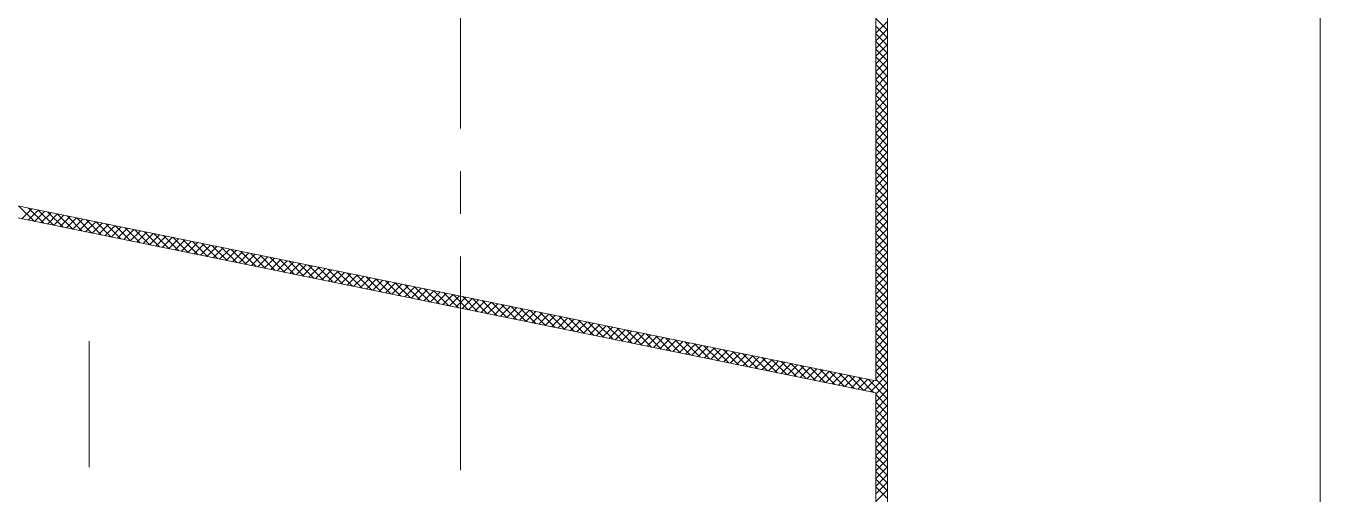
# Model space of a CAD drawing. Header units: millimetres. Extents: x -394 to 6212, y -2458 to 809.
# Drawn here: x 2869.1 to 2884.23, y -1843.38 to -1837.9 of the extents above; entities that cross this region are included whole.
import ezdxf

# ---------------------------------------------------------------- set-up
doc = ezdxf.new("R2010")
doc.units = ezdxf.units.MM
doc.linetypes.add('CENTERX2', pattern=[4, 2.5, -0.5, 0.5, -0.5])
for name, color, linetype, lineweight, true_color in [('1', 1, 'Continuous', 18, 0xff0000), ('2', 2, 'Continuous', 18, 0xffff00), ('3', 3, 'CENTERX2', 18, 0x00ff00)]:
    doc.layers.add(name, color=color, linetype=linetype, lineweight=lineweight, true_color=true_color)

msp = doc.modelspace()

# ---------------------------------------------------------------- linework, layer by layer
at = {"layer": '1'}
for p, q in [((2884.23314, -1823.93368), (2884.23314, -1889.18445)), ((2879.17746, -1832.83929), (2879.17746, -1880.27884)), ((2879.03907, -1834.00668), (2879.03907, -1842.05141)), ((2866.99547, -1839.59579), (2879.03907, -1842.05141)), ((2866.93938, -1839.72559), (2879.03907, -1842.19265)), ((2879.03907, -1842.19265), (2879.03907, -1870.92548))]:
    msp.add_line(p, q, dxfattribs=at)
at = {"layer": '2'}
for p, q in [((2879.17746, -1837.95166), (2879.03907, -1837.81327)), ((2879.03907, -1837.98675), (2879.17746, -1837.84836)), ((2879.17746, -1838.04147), (2879.03907, -1837.90308)), ((2879.03907, -1838.07655), (2879.17746, -1837.93816)), ((2879.17746, -1838.13127), (2879.03907, -1837.99288)), ((2879.03907, -1838.16635), (2879.17746, -1838.02796)), ((2879.17746, -1838.22107), (2879.03907, -1838.08268)), ((2879.03907, -1838.25615), (2879.17746, -1838.11776)), ((2879.17746, -1838.31087), (2879.03907, -1838.17248)), ((2879.03907, -1838.34596), (2879.17746, -1838.20757)), ((2879.17746, -1838.40068), (2879.03907, -1838.26229)), ((2879.03907, -1838.43576), (2879.17746, -1838.29737)), ((2879.17746, -1838.49048), (2879.03907, -1838.35209)), ((2879.03907, -1838.52556), (2879.17746, -1838.38717)), ((2879.17746, -1838.58028), (2879.03907, -1838.44189)), ((2879.03907, -1838.61536), (2879.17746, -1838.47698)), ((2879.17746, -1838.67008), (2879.03907, -1838.53169)), ((2879.03907, -1838.70517), (2879.17746, -1838.56678)), ((2879.17746, -1838.75989), (2879.03907, -1838.6215)), ((2879.03907, -1838.79497), (2879.17746, -1838.65658)), ((2879.17746, -1838.84969), (2879.03907, -1838.7113)), ((2879.03907, -1838.88477), (2879.17746, -1838.74638)), ((2879.17746, -1838.93949), (2879.03907, -1838.8011)), ((2879.03907, -1838.97457), (2879.17746, -1838.83619)), ((2879.17746, -1839.02929), (2879.03907, -1838.8909)), ((2879.03907, -1839.06438), (2879.17746, -1838.92599)), ((2879.17746, -1839.1191), (2879.03907, -1838.98071)), ((2879.03907, -1839.15418), (2879.17746, -1839.01579)), ((2879.17746, -1839.2089), (2879.03907, -1839.07051)), ((2879.03907, -1839.24398), (2879.17746, -1839.10559)), ((2879.17746, -1839.2987), (2879.03907, -1839.16031)), ((2879.03907, -1839.33379), (2879.17746, -1839.1954)), ((2879.17746, -1839.3885), (2879.03907, -1839.25011)), ((2879.03907, -1839.42359), (2879.17746, -1839.2852)), ((2879.17746, -1839.47831), (2879.03907, -1839.33992)), ((2879.03907, -1839.51339), (2879.17746, -1839.375)), ((2879.17746, -1839.56811), (2879.03907, -1839.42972)), ((2879.03907, -1839.60319), (2879.17746, -1839.4648)), ((2879.17746, -1839.65791), (2879.03907, -1839.51952)), ((2879.03907, -1839.693), (2879.17746, -1839.55461)), ((2879.17746, -1839.74771), (2879.03907, -1839.60932)), ((2879.03907, -1839.7828), (2879.17746, -1839.64441)), ((2879.17746, -1839.83752), (2879.03907, -1839.69913)), ((2879.03907, -1839.8726), (2879.17746, -1839.73421)), ((2879.17746, -1839.92732), (2879.03907, -1839.78893)), ((2879.03907, -1839.9624), (2879.17746, -1839.82401)), ((2879.17746, -1840.01712), (2879.03907, -1839.87873)), ((2879.03907, -1840.05221), (2879.17746, -1839.91382)), ((2869.19894, -1840.1863), (2869.02154, -1840.00889)), ((2869.05586, -1840.15713), (2869.17318, -1840.03981)), ((2869.13046, -1840.17234), (2869.24777, -1840.05502)), ((2869.31175, -1840.2093), (2869.13434, -1840.03189)), ((2869.20505, -1840.18754), (2869.32237, -1840.07023)), ((2869.42455, -1840.2323), (2869.24714, -1840.05489)), ((2869.27964, -1840.20275), (2869.39696, -1840.08544)), ((2869.35424, -1840.21796), (2869.47155, -1840.10065)), ((2869.53735, -1840.2553), (2869.35994, -1840.07789)), ((2869.65015, -1840.2783), (2869.47274, -1840.10089)), ((2879.17746, -1840.10692), (2879.03907, -1839.96853)), ((2879.03907, -1840.14201), (2879.17746, -1840.00362)), ((2879.17746, -1840.19673), (2879.03907, -1840.05834)), ((2879.03907, -1840.23181), (2879.17746, -1840.09342)), ((2869.42883, -1840.23317), (2869.54615, -1840.11586)), ((2869.50342, -1840.24838), (2869.62074, -1840.13106)), ((2869.57802, -1840.26359), (2869.69533, -1840.14627)), ((2869.76296, -1840.3013), (2869.58555, -1840.12389)), ((2869.65261, -1840.2788), (2869.76993, -1840.16148)), ((2869.87576, -1840.3243), (2869.69835, -1840.14689)), ((2869.7272, -1840.29401), (2869.84452, -1840.17669)), ((2869.8018, -1840.30922), (2869.91911, -1840.1919)), ((2869.98856, -1840.3473), (2869.81115, -1840.16989)), ((2869.87639, -1840.32443), (2869.99371, -1840.20711)), ((2870.10136, -1840.3703), (2869.92395, -1840.19289)), ((2869.95098, -1840.33964), (2870.0683, -1840.22232)), ((2870.02558, -1840.35485), (2870.14289, -1840.23753)), ((2870.21417, -1840.3933), (2870.03676, -1840.21589)), ((2870.10017, -1840.37006), (2870.21749, -1840.25274)), ((2870.32697, -1840.4163), (2870.14956, -1840.23889)), ((2879.17746, -1840.28653), (2879.03907, -1840.14814)), ((2879.03907, -1840.32161), (2879.17746, -1840.18322)), ((2879.17746, -1840.37633), (2879.03907, -1840.23794)), ((2870.17476, -1840.38526), (2870.29208, -1840.26795)), ((2870.24936, -1840.40047), (2870.36667, -1840.28316)), ((2870.43977, -1840.4393), (2870.26236, -1840.26189)), ((2870.32395, -1840.41568), (2870.44127, -1840.29837)), ((2870.55257, -1840.4623), (2870.37516, -1840.28489)), ((2870.39854, -1840.43089), (2870.51586, -1840.31358)), ((2870.47314, -1840.4461), (2870.59045, -1840.32878)), ((2870.66537, -1840.4853), (2870.48797, -1840.30789)), ((2870.54773, -1840.46131), (2870.66505, -1840.34399)), ((2870.77818, -1840.5083), (2870.60077, -1840.33089)), ((2870.62232, -1840.47652), (2870.73964, -1840.3592)), ((2870.69692, -1840.49173), (2870.81423, -1840.37441)), ((2870.89098, -1840.5313), (2870.71357, -1840.35389)), ((2870.77151, -1840.50694), (2870.88883, -1840.38962)), ((2871.00378, -1840.5543), (2870.82637, -1840.37689)), ((2870.84611, -1840.52215), (2870.96342, -1840.40483)), ((2871.11658, -1840.5773), (2870.93917, -1840.39989)), ((2879.03907, -1840.41142), (2879.17746, -1840.27303)), ((2879.17746, -1840.46613), (2879.03907, -1840.32775)), ((2879.03907, -1840.50122), (2879.17746, -1840.36283)), ((2870.9207, -1840.53736), (2871.03802, -1840.42004)), ((2870.99529, -1840.55257), (2871.11261, -1840.43525)), ((2871.22939, -1840.6003), (2871.05198, -1840.42289)), ((2871.06989, -1840.56777), (2871.1872, -1840.45046)), ((2871.14448, -1840.58298), (2871.2618, -1840.46567)), ((2871.34219, -1840.6233), (2871.16478, -1840.44589)), ((2871.21907, -1840.59819), (2871.33639, -1840.48088)), ((2871.45499, -1840.6463), (2871.27758, -1840.46889)), ((2871.29367, -1840.6134), (2871.41098, -1840.49609)), ((2871.36826, -1840.62861), (2871.48558, -1840.51129)), ((2871.56779, -1840.66929), (2871.39038, -1840.49189)), ((2871.44285, -1840.64382), (2871.56017, -1840.5265)), ((2871.6806, -1840.69229), (2871.50319, -1840.51489)), ((2871.51745, -1840.65903), (2871.63476, -1840.54171)), ((2871.59204, -1840.67424), (2871.70936, -1840.55692)), ((2871.7934, -1840.71529), (2871.61599, -1840.53788)), ((2871.9062, -1840.73829), (2871.72879, -1840.56088)), ((2879.17746, -1840.55594), (2879.03907, -1840.41755)), ((2879.03907, -1840.59102), (2879.17746, -1840.45263)), ((2879.17746, -1840.64574), (2879.03907, -1840.50735)), ((2879.03907, -1840.68082), (2879.17746, -1840.54243)), ((2871.66663, -1840.68945), (2871.78395, -1840.57213)), ((2871.74123, -1840.70466), (2871.85854, -1840.58734)), ((2871.81582, -1840.71987), (2871.93314, -1840.60255)), ((2872.019, -1840.76129), (2871.84159, -1840.58388)), ((2871.89041, -1840.73508), (2872.00773, -1840.61776)), ((2872.13181, -1840.78429), (2871.9544, -1840.60688)), ((2871.96501, -1840.75028), (2872.08232, -1840.63297)), ((2872.0396, -1840.76549), (2872.15692, -1840.64818)), ((2872.24461, -1840.80729), (2872.0672, -1840.62988)), ((2872.11419, -1840.7807), (2872.23151, -1840.66339)), ((2872.35741, -1840.83029), (2872.18, -1840.65288)), ((2872.18879, -1840.79591), (2872.3061, -1840.6786)), ((2872.26338, -1840.81112), (2872.3807, -1840.6938)), ((2872.47021, -1840.85329), (2872.2928, -1840.67588)), ((2872.33797, -1840.82633), (2872.45529, -1840.70901)), ((2872.58301, -1840.87629), (2872.4056, -1840.69888)), ((2879.17746, -1840.73554), (2879.03907, -1840.59715)), ((2879.03907, -1840.77063), (2879.17746, -1840.63224)), ((2879.17746, -1840.82534), (2879.03907, -1840.68696)), ((2872.41257, -1840.84154), (2872.52988, -1840.72422)), ((2872.48716, -1840.85675), (2872.60448, -1840.73943)), ((2872.69582, -1840.89929), (2872.51841, -1840.72188)), ((2872.56175, -1840.87196), (2872.67907, -1840.75464)), ((2872.80862, -1840.92229), (2872.63121, -1840.74488)), ((2872.63635, -1840.88717), (2872.75366, -1840.76985)), ((2872.71094, -1840.90238), (2872.82826, -1840.78506)), ((2872.92142, -1840.94529), (2872.74401, -1840.76788)), ((2872.78553, -1840.91759), (2872.90285, -1840.80027)), ((2873.03422, -1840.96829), (2872.85681, -1840.79088)), ((2872.86013, -1840.93279), (2872.97744, -1840.81548)), ((2872.93472, -1840.948), (2873.05204, -1840.83069)), ((2873.14703, -1840.99129), (2872.96962, -1840.81388)), ((2873.00931, -1840.96321), (2873.12663, -1840.8459)), ((2873.25983, -1841.01429), (2873.08242, -1840.83688)), ((2873.08391, -1840.97842), (2873.20122, -1840.86111)), ((2873.37263, -1841.03729), (2873.19522, -1840.85988)), ((2879.03907, -1840.86043), (2879.17746, -1840.72204)), ((2879.17746, -1840.91515), (2879.03907, -1840.77676)), ((2879.03907, -1840.95023), (2879.17746, -1840.81184)), ((2873.1585, -1840.99363), (2873.27582, -1840.87631)), ((2873.23309, -1841.00884), (2873.35041, -1840.89152)), ((2873.30769, -1841.02405), (2873.425, -1840.90673)), ((2873.48543, -1841.06029), (2873.30802, -1840.88288)), ((2873.38228, -1841.03926), (2873.4996, -1840.92194)), ((2873.59824, -1841.08329), (2873.42083, -1840.90588)), ((2873.45687, -1841.05447), (2873.57419, -1840.93715)), ((2873.53147, -1841.06968), (2873.64878, -1840.95236)), ((2873.71104, -1841.10629), (2873.53363, -1840.92888)), ((2873.60606, -1841.08489), (2873.72338, -1840.96757)), ((2873.82384, -1841.12929), (2873.64643, -1840.95188)), ((2873.68065, -1841.1001), (2873.79797, -1840.98278)), ((2873.75525, -1841.1153), (2873.87256, -1840.99799)), ((2873.93664, -1841.15229), (2873.75923, -1840.97488)), ((2873.82984, -1841.13051), (2873.94716, -1841.0132)), ((2874.04944, -1841.17529), (2873.87203, -1840.99788)), ((2879.17746, -1841.00495), (2879.03907, -1840.86656)), ((2879.03907, -1841.04003), (2879.17746, -1840.90164)), ((2879.17746, -1841.09475), (2879.03907, -1840.95636)), ((2879.03907, -1841.12984), (2879.17746, -1840.99145)), ((2873.90443, -1841.14572), (2874.02175, -1841.02841)), ((2873.97903, -1841.16093), (2874.09634, -1841.04362)), ((2874.16225, -1841.19829), (2873.98484, -1841.02088)), ((2874.05362, -1841.17614), (2874.17094, -1841.05882)), ((2874.27505, -1841.22129), (2874.09764, -1841.04388)), ((2874.12821, -1841.19135), (2874.24553, -1841.07403)), ((2874.20281, -1841.20656), (2874.32012, -1841.08924)), ((2874.38785, -1841.24429), (2874.21044, -1841.06688)), ((2874.2774, -1841.22177), (2874.39472, -1841.10445)), ((2874.50065, -1841.26729), (2874.32324, -1841.08988)), ((2874.35199, -1841.23698), (2874.46931, -1841.11966)), ((2874.42659, -1841.25219), (2874.5439, -1841.13487)), ((2874.61346, -1841.29029), (2874.43605, -1841.11288)), ((2874.50118, -1841.2674), (2874.6185, -1841.15008)), ((2874.72626, -1841.31329), (2874.54885, -1841.13588)), ((2874.57577, -1841.28261), (2874.69309, -1841.16529)), ((2874.83906, -1841.33629), (2874.66165, -1841.15888)), ((2879.17746, -1841.18456), (2879.03907, -1841.04617)), ((2879.03907, -1841.21964), (2879.17746, -1841.08125)), ((2879.17746, -1841.27436), (2879.03907, -1841.13597)), ((2874.65037, -1841.29781), (2874.76768, -1841.1805)), ((2874.72496, -1841.31302), (2874.84228, -1841.19571)), ((2874.95186, -1841.35929), (2874.77445, -1841.18188)), ((2874.79955, -1841.32823), (2874.91687, -1841.21092)), ((2874.87415, -1841.34344), (2874.99146, -1841.22613)), ((2875.06467, -1841.38229), (2874.88726, -1841.20488)), ((2874.94874, -1841.35865), (2875.06606, -1841.24133)), ((2875.17747, -1841.40529), (2875.00006, -1841.22788)), ((2875.02333, -1841.37386), (2875.14065, -1841.25654)), ((2875.09793, -1841.38907), (2875.21524, -1841.27175)), ((2875.29027, -1841.42829), (2875.11286, -1841.25088)), ((2875.17252, -1841.40428), (2875.28984, -1841.28696)), ((2875.40307, -1841.45129), (2875.22566, -1841.27388)), ((2875.24711, -1841.41949), (2875.36443, -1841.30217)), ((2875.32171, -1841.4347), (2875.43902, -1841.31738)), ((2875.51587, -1841.47429), (2875.33847, -1841.29688)), ((2879.03907, -1841.30944), (2879.17746, -1841.17105)), ((2879.17746, -1841.36416), (2879.03907, -1841.22577)), ((2879.03907, -1841.39924), (2879.17746, -1841.26085)), ((2879.17746, -1841.45396), (2879.03907, -1841.31557)), ((2875.3963, -1841.44991), (2875.51362, -1841.33259)), ((2875.62868, -1841.49729), (2875.45127, -1841.31988)), ((2875.4709, -1841.46512), (2875.58821, -1841.3478)), ((2875.54549, -1841.48032), (2875.66281, -1841.36301)), ((2875.74148, -1841.52029), (2875.56407, -1841.34288)), ((2875.62008, -1841.49553), (2875.7374, -1841.37822)), ((2875.85428, -1841.54329), (2875.67687, -1841.36588)), ((2875.69468, -1841.51074), (2875.81199, -1841.39343)), ((2875.76927, -1841.52595), (2875.88659, -1841.40864)), ((2875.96708, -1841.56629), (2875.78967, -1841.38888)), ((2875.84386, -1841.54116), (2875.96118, -1841.42384)), ((2876.07989, -1841.58929), (2875.90248, -1841.41188)), ((2875.91846, -1841.55637), (2876.03577, -1841.43905)), ((2875.99305, -1841.57158), (2876.11037, -1841.45426)), ((2876.19269, -1841.61229), (2876.01528, -1841.43488)), ((2876.06764, -1841.58679), (2876.18496, -1841.46947)), ((2876.30549, -1841.63528), (2876.12808, -1841.45788)), ((2879.03907, -1841.48905), (2879.17746, -1841.35066)), ((2879.17746, -1841.54377), (2879.03907, -1841.40538)), ((2879.03907, -1841.57885), (2879.17746, -1841.44046)), ((2876.14224, -1841.602), (2876.25955, -1841.48468)), ((2876.21683, -1841.61721), (2876.33415, -1841.49989)), ((2876.41829, -1841.65828), (2876.24088, -1841.48087)), ((2876.29142, -1841.63242), (2876.40874, -1841.5151)), ((2876.5311, -1841.68128), (2876.35369, -1841.50387)), ((2876.36602, -1841.64763), (2876.48333, -1841.53031)), ((2876.44061, -1841.66283), (2876.55793, -1841.54552)), ((2876.6439, -1841.70428), (2876.46649, -1841.52687)), ((2876.5152, -1841.67804), (2876.63252, -1841.56073)), ((2876.7567, -1841.72728), (2876.57929, -1841.54987)), ((2876.5898, -1841.69325), (2876.70711, -1841.57594)), ((2876.66439, -1841.70846), (2876.78171, -1841.59115)), ((2876.8695, -1841.75028), (2876.69209, -1841.57287)), ((2876.73898, -1841.72367), (2876.8563, -1841.60635)), ((2876.9823, -1841.77328), (2876.8049, -1841.59587)), ((2877.09511, -1841.79628), (2876.9177, -1841.61887)), ((2879.17746, -1841.63357), (2879.03907, -1841.49518)), ((2879.03907, -1841.66865), (2879.17746, -1841.53026)), ((2879.17746, -1841.72337), (2879.03907, -1841.58498)), ((2879.03907, -1841.75845), (2879.17746, -1841.62006)), ((2876.81358, -1841.73888), (2876.93089, -1841.62156)), ((2876.88817, -1841.75409), (2877.00549, -1841.63677)), ((2876.96276, -1841.7693), (2877.08008, -1841.65198)), ((2877.20791, -1841.81928), (2877.0305, -1841.64187)), ((2877.03736, -1841.78451), (2877.15467, -1841.66719)), ((2877.11195, -1841.79972), (2877.22927, -1841.6824)), ((2877.32071, -1841.84228), (2877.1433, -1841.66487)), ((2877.18654, -1841.81493), (2877.30386, -1841.69761)), ((2877.43351, -1841.86528), (2877.2561, -1841.68787)), ((2877.26114, -1841.83014), (2877.37845, -1841.71282)), ((2877.33573, -1841.84534), (2877.45305, -1841.72803)), ((2877.54632, -1841.88828), (2877.36891, -1841.71087)), ((2877.41032, -1841.86055), (2877.52764, -1841.74324)), ((2877.65912, -1841.91128), (2877.48171, -1841.73387)), ((2877.48492, -1841.87576), (2877.60223, -1841.75845)), ((2877.77192, -1841.93428), (2877.59451, -1841.75687)), ((2879.17746, -1841.81317), (2879.03907, -1841.67478)), ((2879.03907, -1841.84826), (2879.17746, -1841.70987)), ((2879.17746, -1841.90298), (2879.03907, -1841.76459)), ((2877.55951, -1841.89097), (2877.67683, -1841.77366)), ((2877.6341, -1841.90618), (2877.75142, -1841.78886)), ((2877.88472, -1841.95728), (2877.70731, -1841.77987)), ((2877.7087, -1841.92139), (2877.82601, -1841.80407)), ((2877.78329, -1841.9366), (2877.90061, -1841.81928)), ((2877.99753, -1841.98028), (2877.82012, -1841.80287)), ((2877.85788, -1841.95181), (2877.9752, -1841.83449)), ((2877.93248, -1841.96702), (2878.04979, -1841.8497)), ((2878.11033, -1842.00328), (2877.93292, -1841.82587)), ((2878.00707, -1841.98223), (2878.12439, -1841.86491)), ((2878.22313, -1842.02628), (2878.04572, -1841.84887)), ((2878.08166, -1841.99744), (2878.19898, -1841.88012)), ((2878.15626, -1842.01265), (2878.27357, -1841.89533)), ((2878.33593, -1842.04928), (2878.15852, -1841.87187)), ((2878.23085, -1842.02785), (2878.34817, -1841.91054)), ((2878.44874, -1842.07228), (2878.27133, -1841.89487)), ((2878.56154, -1842.09528), (2878.38413, -1841.91787)), ((2879.03907, -1841.93806), (2879.17746, -1841.79967)), ((2879.17746, -1841.99278), (2879.03907, -1841.85439)), ((2879.03907, -1842.02786), (2879.17746, -1841.88947)), ((2878.30544, -1842.04306), (2878.42276, -1841.92575)), ((2878.38004, -1842.05827), (2878.49735, -1841.94096)), ((2878.45463, -1842.07348), (2878.57195, -1841.95617)), ((2878.67434, -1842.11828), (2878.49693, -1841.94087)), ((2878.52922, -1842.08869), (2878.64654, -1841.97137)), ((2878.60382, -1842.1039), (2878.72113, -1841.98658)), ((2878.78714, -1842.14128), (2878.60973, -1841.96387)), ((2878.67841, -1842.11911), (2878.79573, -1842.00179)), ((2878.89994, -1842.16428), (2878.72253, -1841.98687)), ((2878.753, -1842.13432), (2878.87032, -1842.017)), ((2878.8276, -1842.14953), (2878.94491, -1842.03221)), ((2879.01275, -1842.18728), (2878.83534, -1842.00987)), ((2878.90219, -1842.16474), (2879.01951, -1842.04742)), ((2879.17746, -1842.26219), (2878.94814, -1842.03287)), ((2878.97678, -1842.17995), (2879.17746, -1841.97927)), ((2879.17746, -1842.08258), (2879.03907, -1841.94419)), ((2879.17746, -1842.17238), (2879.03907, -1842.03399)), ((2879.03907, -1842.20747), (2879.17746, -1842.06908)), ((2879.03907, -1842.29727), (2879.17746, -1842.15888)), ((2879.17746, -1842.35199), (2879.03907, -1842.2136)), ((2879.03907, -1842.38707), (2879.17746, -1842.24868)), ((2879.17746, -1842.44179), (2879.03907, -1842.3034)), ((2879.03907, -1842.47687), (2879.17746, -1842.33849)), ((2879.17746, -1842.53159), (2879.03907, -1842.3932)), ((2879.03907, -1842.56668), (2879.17746, -1842.42829)), ((2879.17746, -1842.6214), (2879.03907, -1842.48301)), ((2879.03907, -1842.65648), (2879.17746, -1842.51809)), ((2879.17746, -1842.7112), (2879.03907, -1842.57281)), ((2879.03907, -1842.74628), (2879.17746, -1842.60789)), ((2879.17746, -1842.801), (2879.03907, -1842.66261)), ((2879.03907, -1842.83608), (2879.17746, -1842.6977)), ((2879.17746, -1842.8908), (2879.03907, -1842.75241)), ((2879.03907, -1842.92589), (2879.17746, -1842.7875)), ((2879.17746, -1842.98061), (2879.03907, -1842.84222)), ((2879.03907, -1843.01569), (2879.17746, -1842.8773)), ((2879.17746, -1843.07041), (2879.03907, -1842.93202)), ((2879.03907, -1843.10549), (2879.17746, -1842.9671)), ((2879.17746, -1843.16021), (2879.03907, -1843.02182)), ((2879.03907, -1843.1953), (2879.17746, -1843.05691)), ((2879.17746, -1843.25001), (2879.03907, -1843.11162)), ((2879.03907, -1843.2851), (2879.17746, -1843.14671)), ((2879.17746, -1843.33982), (2879.03907, -1843.20143)), ((2879.03907, -1843.3749), (2879.17746, -1843.23651)), ((2879.17746, -1843.42962), (2879.03907, -1843.29123)), ((2879.03907, -1843.4647), (2879.17746, -1843.32631))]:
    msp.add_line(p, q, dxfattribs=at)
at = {"layer": '3'}
for p, q in [((2874.18447, -1843.09929), (2874.18447, -1825.83885)), ((2869.84447, -1871.06364), (2869.84447, -1841.58908))]:
    msp.add_line(p, q, dxfattribs=at)

doc.saveas('drawing.dxf')
